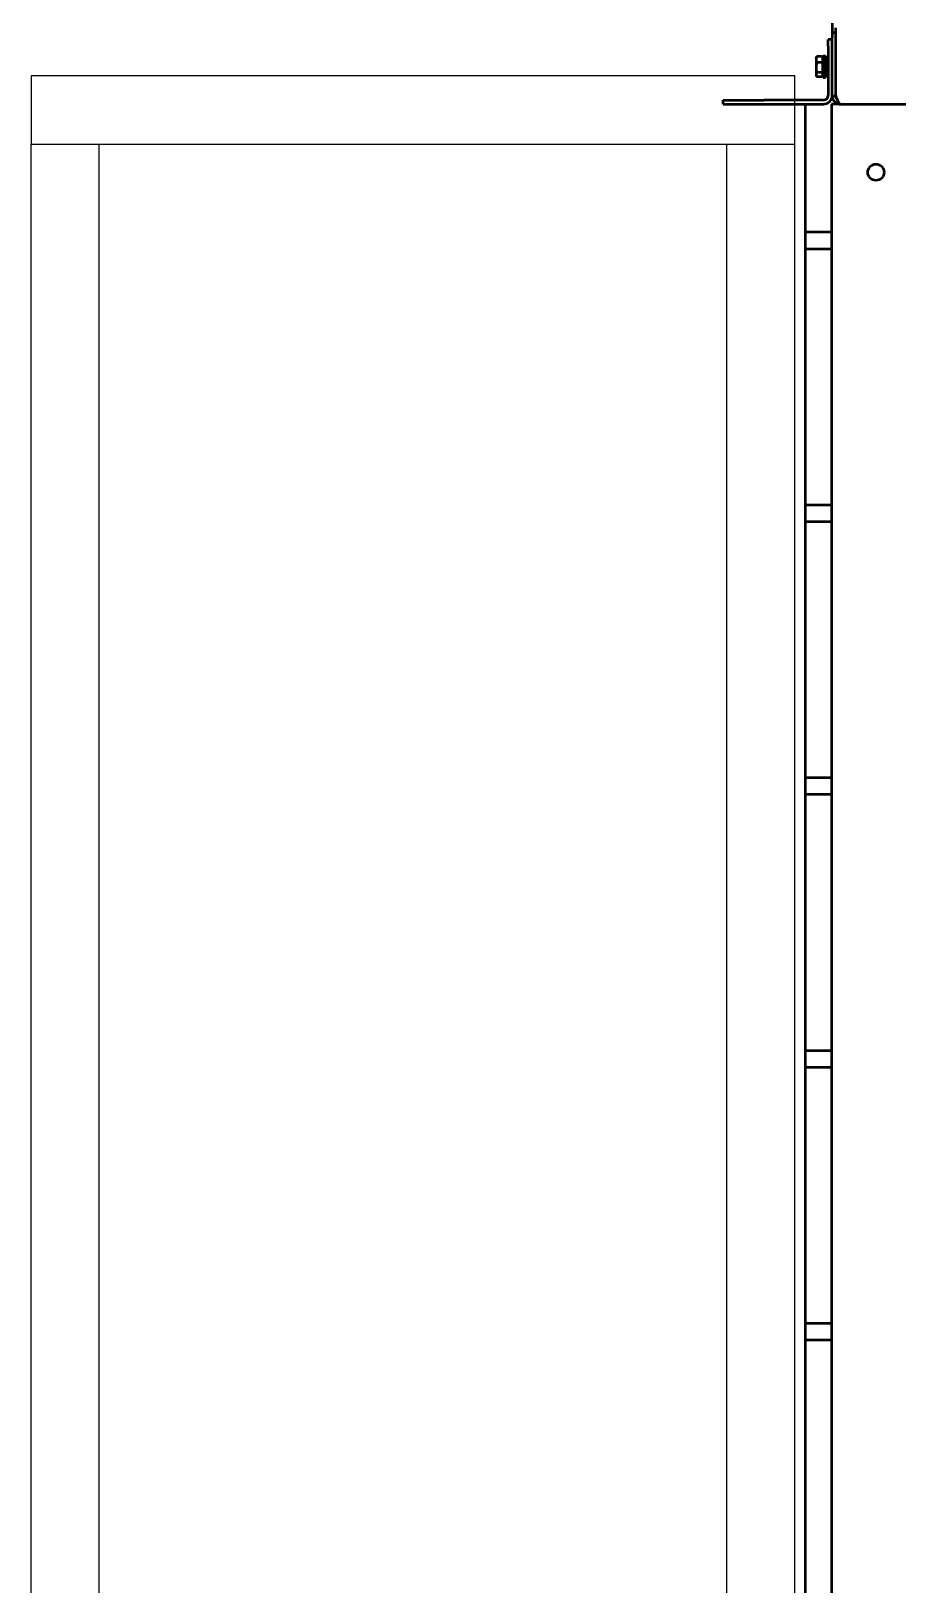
# Model space of a CAD drawing. Extents: x -3873 to 164127, y 7129 to 96529.
# Drawn here: x 63535 to 64170, y 68875 to 70014 of the extents above; entities that cross this region are included whole.
import ezdxf

# ---------------------------------------------------------------- set-up
doc = ezdxf.new("R2010")
doc.units = 0
doc.layers.add('LAYOUT', color=90, linetype='CONTINUOUS')
doc.layers.add('LAYOUT Kromeka', color=1, linetype='CONTINUOUS', lineweight=5)
doc.layers.add('Visible (ISO)', color=7, linetype='CONTINUOUS', lineweight=50)

# ---------------------------------------------------------------- blocks, each defined once
blk = doc.blocks.new('CD30-500-2500 Giblet chiller')
at = {"layer": 'Visible (ISO)', "color": 0}
for p, q in [((105263.8, 15442.9), (105263.8, 15878.9)), ((105213.8, 15439.4), (105207.8, 15439.4)), ((105211.3, 15436.9), (105211.3, 15439.4)), ((105213.8, 15439.4), (105213.8, 15439.5)), ((105257.8, 15439.5), (105213.8, 15439.5)), ((105215.3, 15439.4), (105213.8, 15439.4)), ((105257.8, 15439.4), (105215.3, 15439.4)), ((105228.3, 15439.4), (105228.3, 15439.5)), ((105244.3, 15439.4), (105244.3, 15439.5)), ((105257.8, 15436.9), (105257.8, 15439.4)), ((105263.8, 15441.8), (105263.8, 15442.9)), ((105263.8, 15441.8), (105263.8, 15436.4)), ((105201.3, 15436.9), (105211.3, 15436.9)), ((105211.3, 15436.9), (105215.3, 15436.9)), ((105257.8, 15436.9), (105215.3, 15436.9)), ((105216.3, 15436.9), (105216.3, 15433.9)), ((105221.3, 15433.9), (105216.3, 15433.9)), ((105221.3, 15433.9), (105257.4, 15433.9)), ((105228.3, 15431.9), (105244.3, 15431.9)), ((105228.3, 15430.3), (105228.3, 15431.9)), ((105228.3, 15430.3), (105244.3, 15430.3)), ((105228.8, 15429.7), (105233.2, 15429.7)), ((105228.8, 15429.7), (105228.8, 15425.6)), ((105230.6, 15429.7), (105230.6, 15430.3)), ((105232.6, 15433.3), (105232.3, 15433.9)), ((105239.9, 15433.3), (105232.6, 15433.3)), ((105232.6, 15431.9), (105232.6, 15433.3)), ((105233.2, 15429.7), (105240.7, 15429.7)), ((105233.2, 15429.7), (105233.2, 15425.6)), ((105239.9, 15433.3), (105240.2, 15433.9)), ((105239.9, 15431.9), (105239.9, 15433.3)), ((105240.7, 15429.7), (105240.7, 15425.6)), ((105240.7, 15429.7), (105243.7, 15429.7)), ((105242, 15429.7), (105242, 15430.3)), ((105243.7, 15429.7), (105243.7, 15425.6)), ((105244.3, 15430.3), (105244.3, 15431.9)), ((105260.8, 15430.5), (105260.8, 15386.9)), ((105263.8, 15436.4), (107233.8, 15436.4)), ((105263.8, 15389.9), (105263.8, 15430.5)), ((105357.8, 15436.4), (105357.8, 15417.1)), ((105369.8, 15417.1), (105369.8, 15436.4)), ((105557.8, 15436.4), (105557.8, 15417.1)), ((105569.8, 15417.1), (105569.8, 15436.4)), ((105757.8, 15436.4), (105757.8, 15417.1)), ((105769.8, 15417.1), (105769.8, 15436.4)), ((105957.8, 15436.4), (105957.8, 15417.1)), ((105969.8, 15417.1), (105969.8, 15436.4)), ((106157.8, 15436.4), (106157.8, 15417.1)), ((106169.8, 15417.1), (106169.8, 15436.4)), ((105229.8, 15425), (105229.2, 15425.4)), ((105229.8, 15425), (105231, 15425)), ((105231, 15425), (105237, 15425)), ((105237, 15425), (105242.2, 15425)), ((105242.2, 15425), (105242.8, 15425)), ((105242.8, 15425), (105243.4, 15425.4)), ((105263.8, 15417.1), (107252.8, 15417.1)), ((105260.8, 15356.9), (105260.8, 15386.9)), ((105263.8, 15356.8), (105263.8, 15389.9)), ((105263.8, 15356.9), (105260.8, 15356.9))]:
    blk.add_line(p, q, dxfattribs=at)
blk.add_circle((105313.8, 15468.9), 6, dxfattribs=at)
for radius in [6.4, 3.4]:
    blk.add_arc((105257.4, 15430.5), radius, 0, 90, dxfattribs=at)
for points, knots in [([(105263.8, 15442.9), (105263.8, 15442.4), (105263.7, 15442), (105263.6, 15441.6), (105263.5, 15441.1), (105263.4, 15440.8), (105263.2, 15440.4), (105263.1, 15440.1), (105262.9, 15439.8), (105262.7, 15439.5), (105262.6, 15439.4), (105262.5, 15439.3), (105262.4, 15439.1), (105262.4, 15439.1), (105262.3, 15439), (105262.3, 15439), (105262.3, 15439), (105262.3, 15438.9), (105262.2, 15438.9), (105262.2, 15438.9), (105262.2, 15438.9), (105262.2, 15438.9), (105262.2, 15438.9), (105262.2, 15438.9), (105262.2, 15438.9), (105262.2, 15438.9), (105262.2, 15438.8), (105262.2, 15438.8), (105262.2, 15438.8), (105262.2, 15438.8), (105262.2, 15438.8), (105261.6, 15438.3), (105261, 15437.8), (105260.2, 15437.4), (105259.5, 15437.1), (105258.6, 15436.9), (105257.8, 15436.9)], [0, 0, 0, 0, 0.125, 0.125, 0.125, 0.25, 0.25, 0.25, 0.375, 0.375, 0.375, 0.4375, 0.4375, 0.4375, 0.46875, 0.46875, 0.46875, 0.484375, 0.484375, 0.484375, 0.492187, 0.492187, 0.492187, 0.496094, 0.496094, 0.496094, 0.498047, 0.498047, 0.498047, 0.5, 0.5, 0.5, 0.75, 0.75, 0.75, 1, 1, 1, 1]), ([(105257.8, 15439.5), (105258.4, 15439.7), (105259, 15439.9), (105260.1, 15440.4), (105260.6, 15440.6), (105261.4, 15440.9), (105261.7, 15441.1), (105262.3, 15441.3), (105262.5, 15441.5), (105263.1, 15441.9), (105263.3, 15442.1), (105263.7, 15442.5), (105263.8, 15442.7), (105263.8, 15442.9)], [-1.004485, -1.004485, -1.004485, -1.004485, -0.816142, -0.816142, -0.627811, -0.627811, -0.502386, -0.502386, -0.376889, -0.376889, -0.18845, -0.18845, 0, 0, 0, 0]), ([(105260.2, 15440.4), (105259.9, 15440.1), (105259.6, 15439.9), (105258.8, 15439.5), (105258.3, 15439.4), (105257.8, 15439.4)], [0.5348097, 0.5348097, 0.5348097, 0.5348097, 0.75, 0.75, 1, 1, 1, 1])]:
    blk.add_open_spline(points, degree=3, knots=knots, dxfattribs=at)
for points, weights in [([(105228.8, 15425.6), (105230, 15425), (105231, 15425)], [1, 1.0379548493, 1]), ([(105229.2, 15425.4), (105229, 15425.5), (105228.8, 15425.6)], [1.01268452454, 1.00804933984, 1]), ([(105231, 15425), (105232, 15425), (105233.2, 15425.6)], [1, 1.0379548493, 1]), ([(105233.2, 15425.6), (105235.2, 15425), (105237, 15425)], [1, 1.0379548493, 1]), ([(105237, 15425), (105238.7, 15425), (105240.7, 15425.6)], [1, 1.0379548493, 1]), ([(105240.7, 15425.6), (105241.5, 15425), (105242.2, 15425)], [1, 1.0379548493, 1]), ([(105242.2, 15425), (105242.9, 15425), (105243.7, 15425.6)], [1, 1.0379548493, 1])]:
    blk.add_rational_spline(points, weights, degree=2, dxfattribs=at)
blk = doc.blocks.new('chilling_Gibletchiller_platform_short')
at = {"layer": 'LAYOUT', "color": 0, "linetype": 'Continuous', "ltscale": 50}
for p, q in [((-1205, 560), (1205, 560)), ((1205, 560), (1205, 510)), ((1255, 560), (1205, 560)), ((1205, 560), (1205, 0)), ((1255, 0), (1255, 560)), ((-1205, 510), (1205, 510)), ((1205, 50), (-1205, 50)), ((1205, 50), (1205, 0)), ((-1205, 0), (1205, 0)), ((1205, 0), (1255, 0))]:
    blk.add_line(p, q, dxfattribs=at)

msp = doc.modelspace()

# ---------------------------------------------------------------- block references
at = {"layer": 'LAYOUT Kromeka', "ltscale": 20}
for name, p, rotation in [('CD30-500-2500 Giblet chiller', (48685.4, 175224.6), 270), ('chilling_Gibletchiller_platform_short', (64094.8, 68726.5), 90)]:
    msp.add_blockref(name, p, dxfattribs=dict(at, rotation=rotation))

doc.saveas('drawing.dxf')
